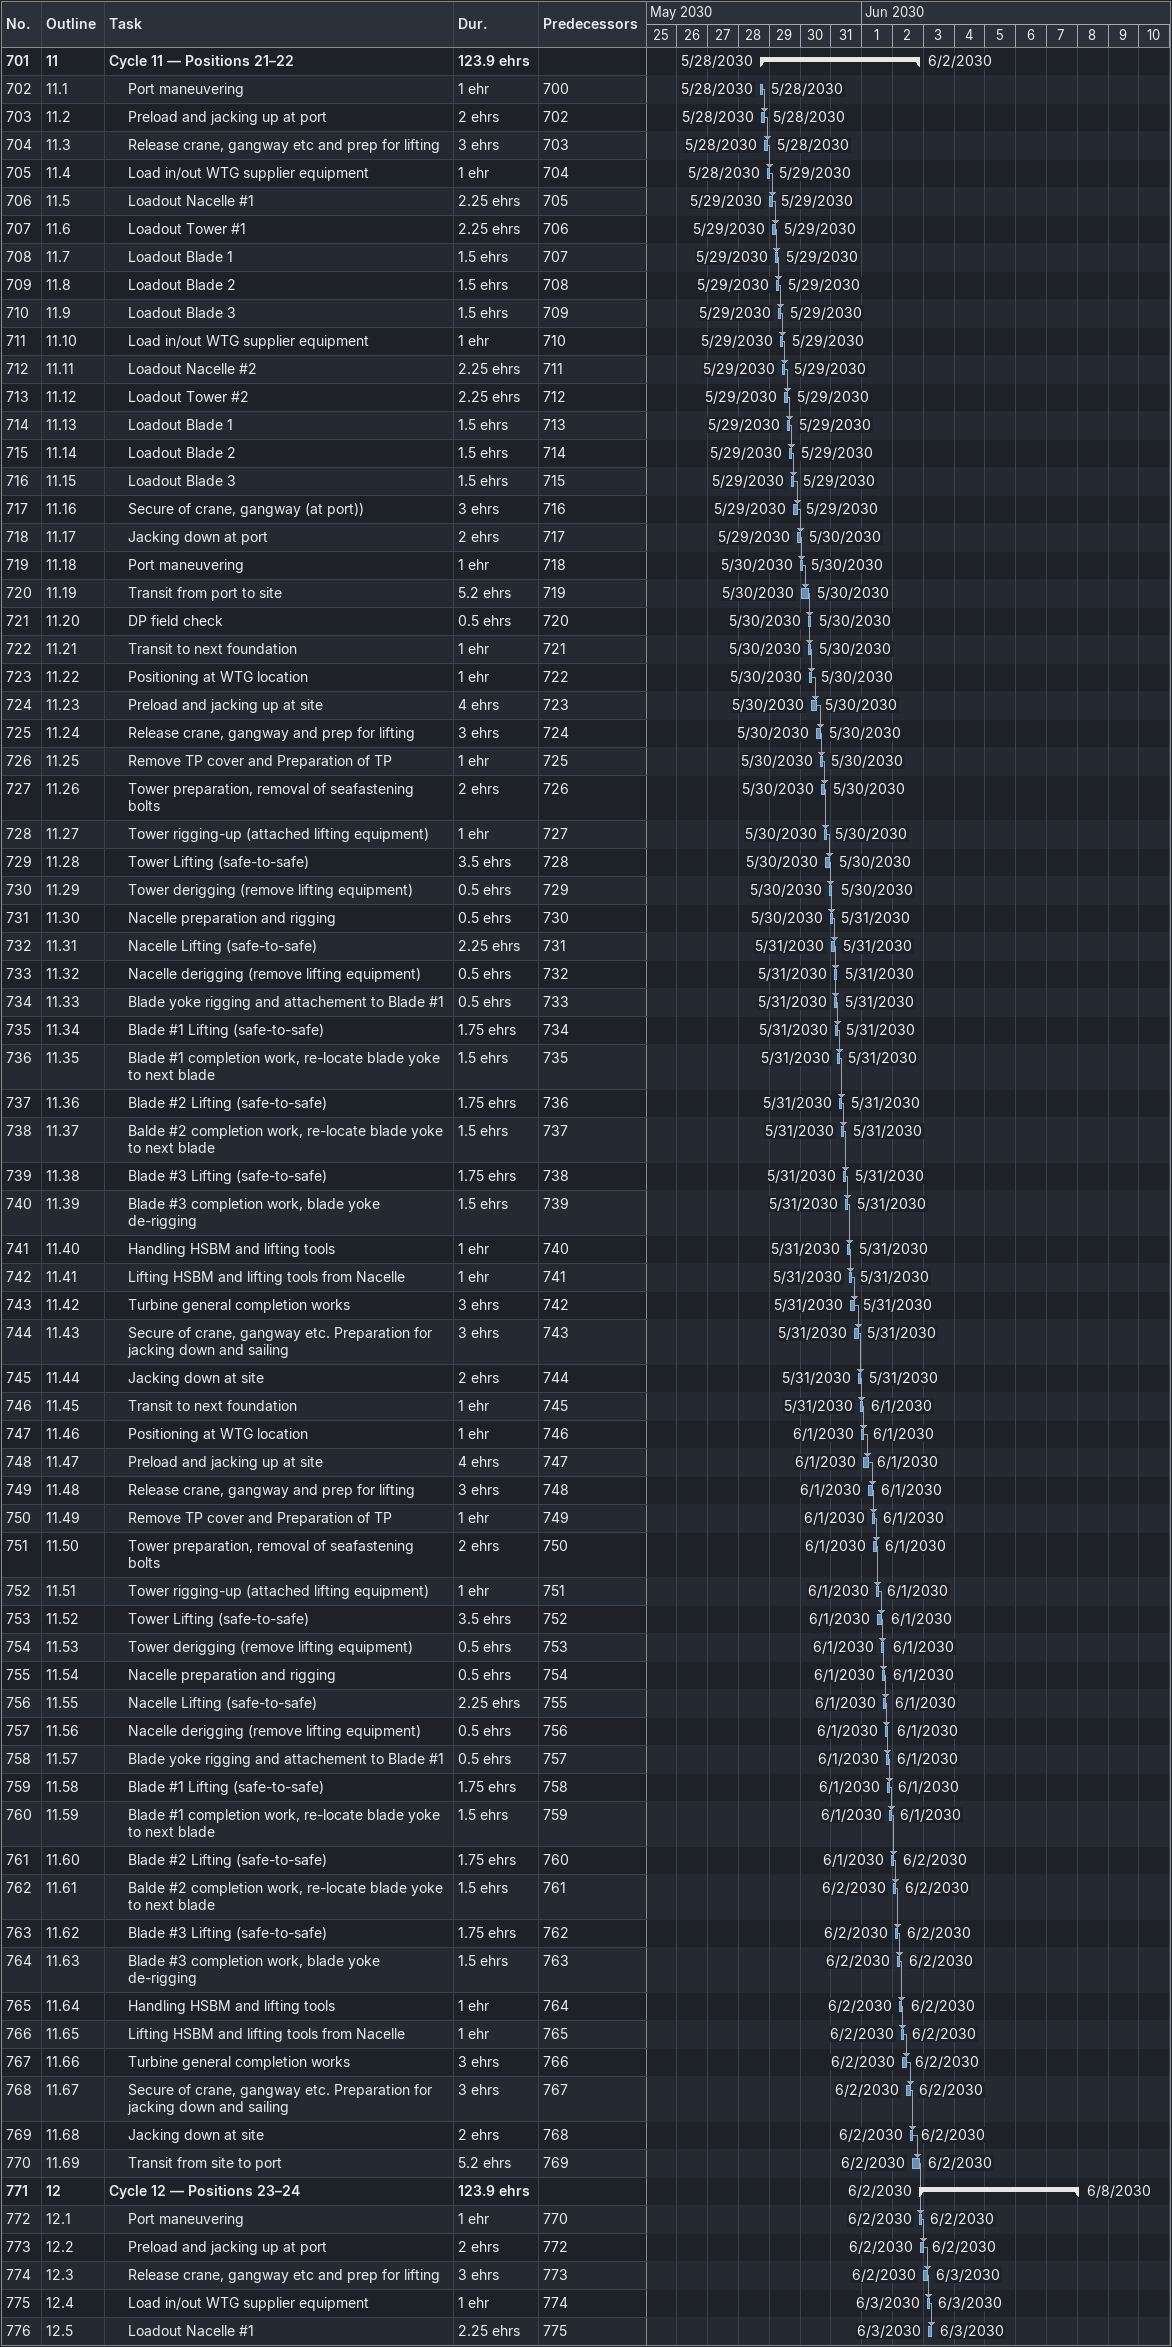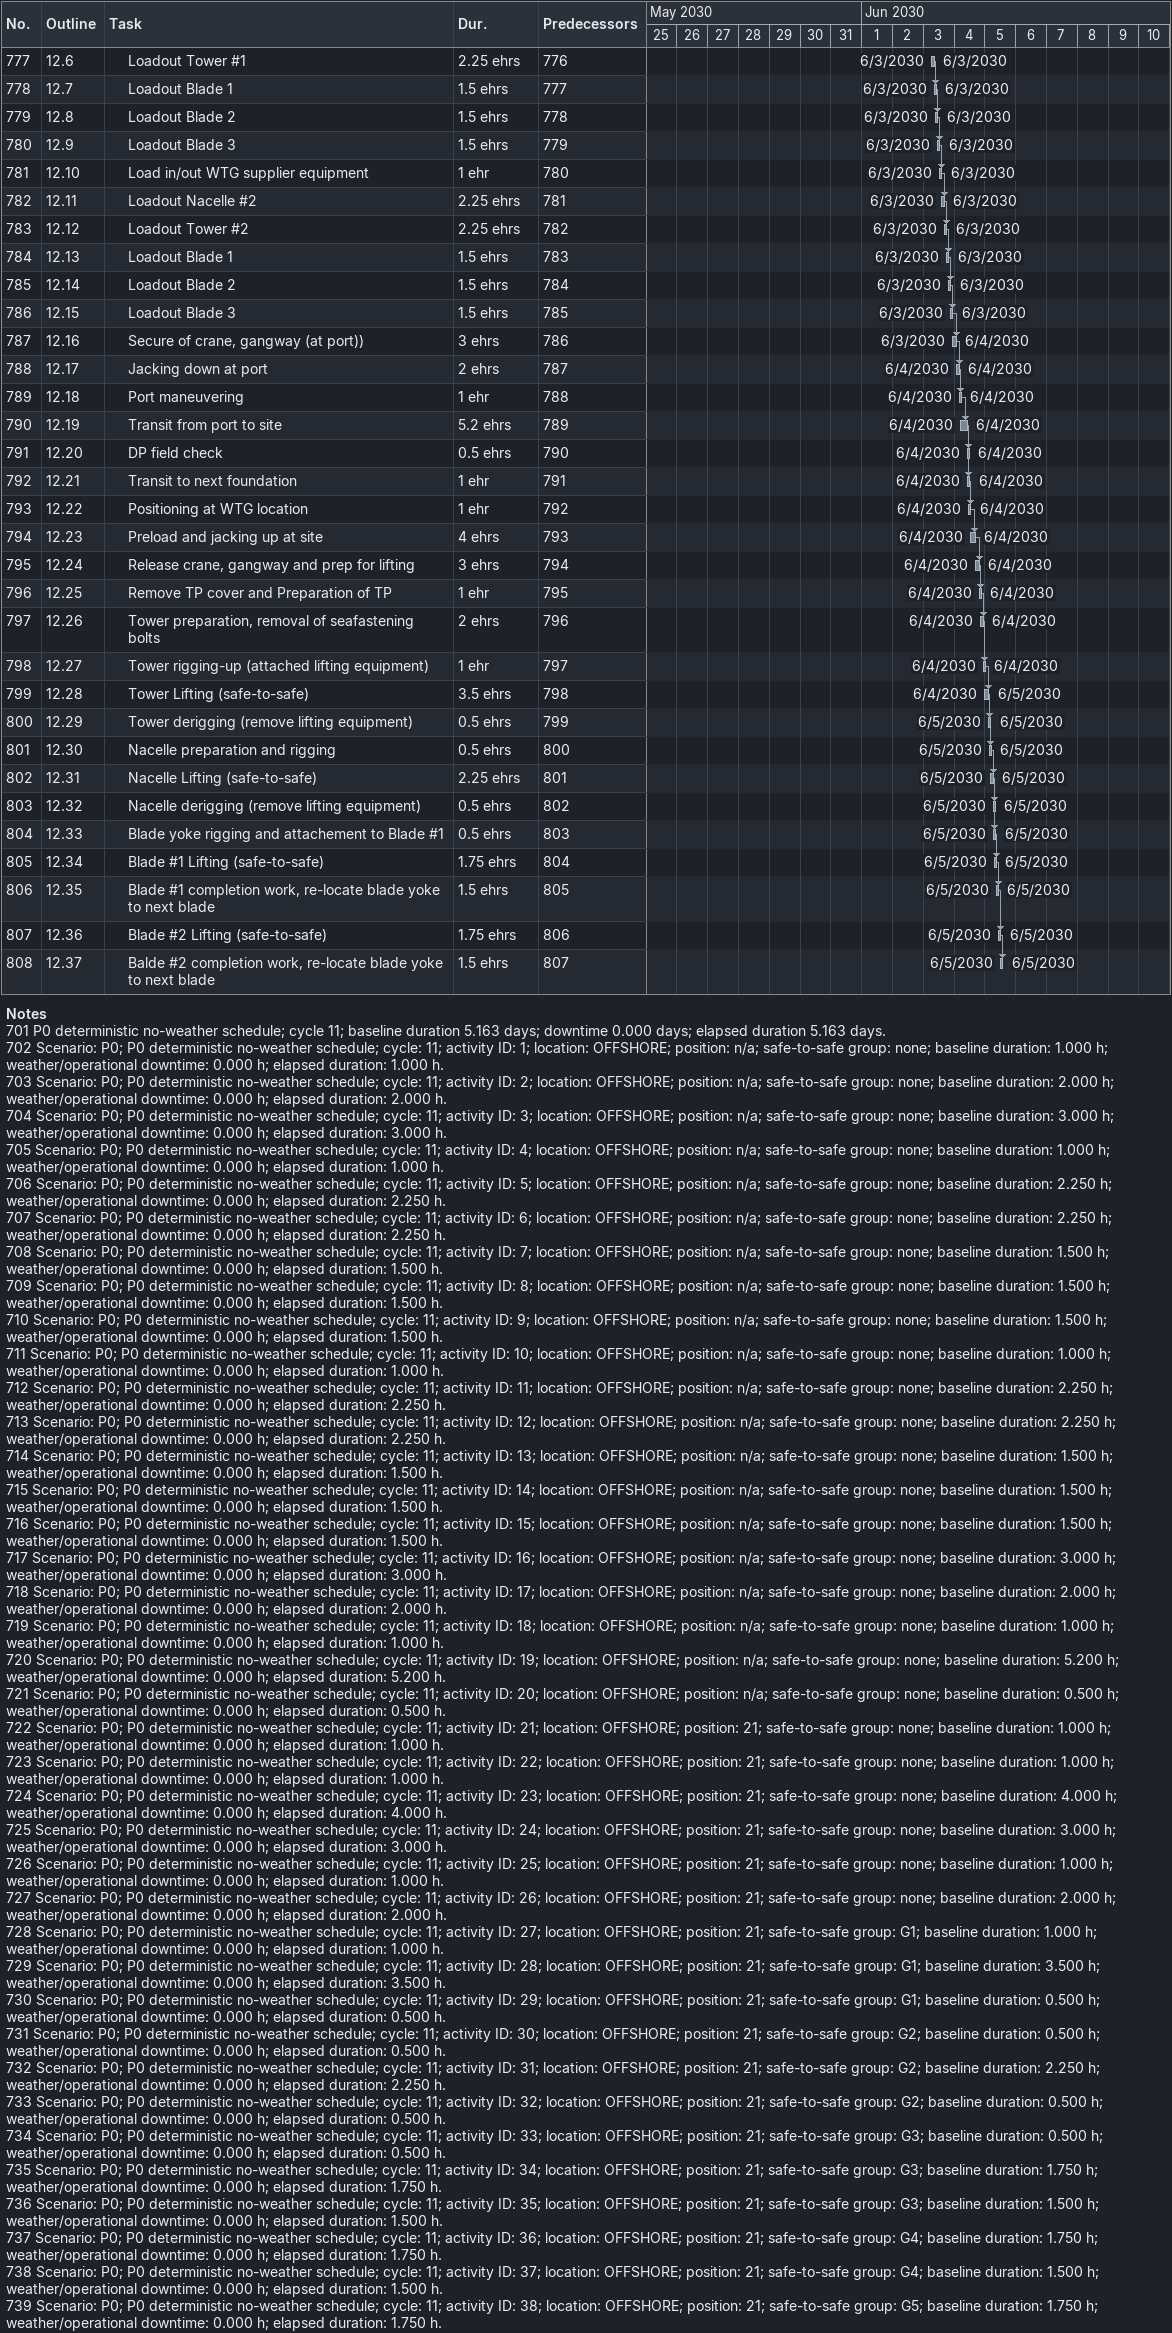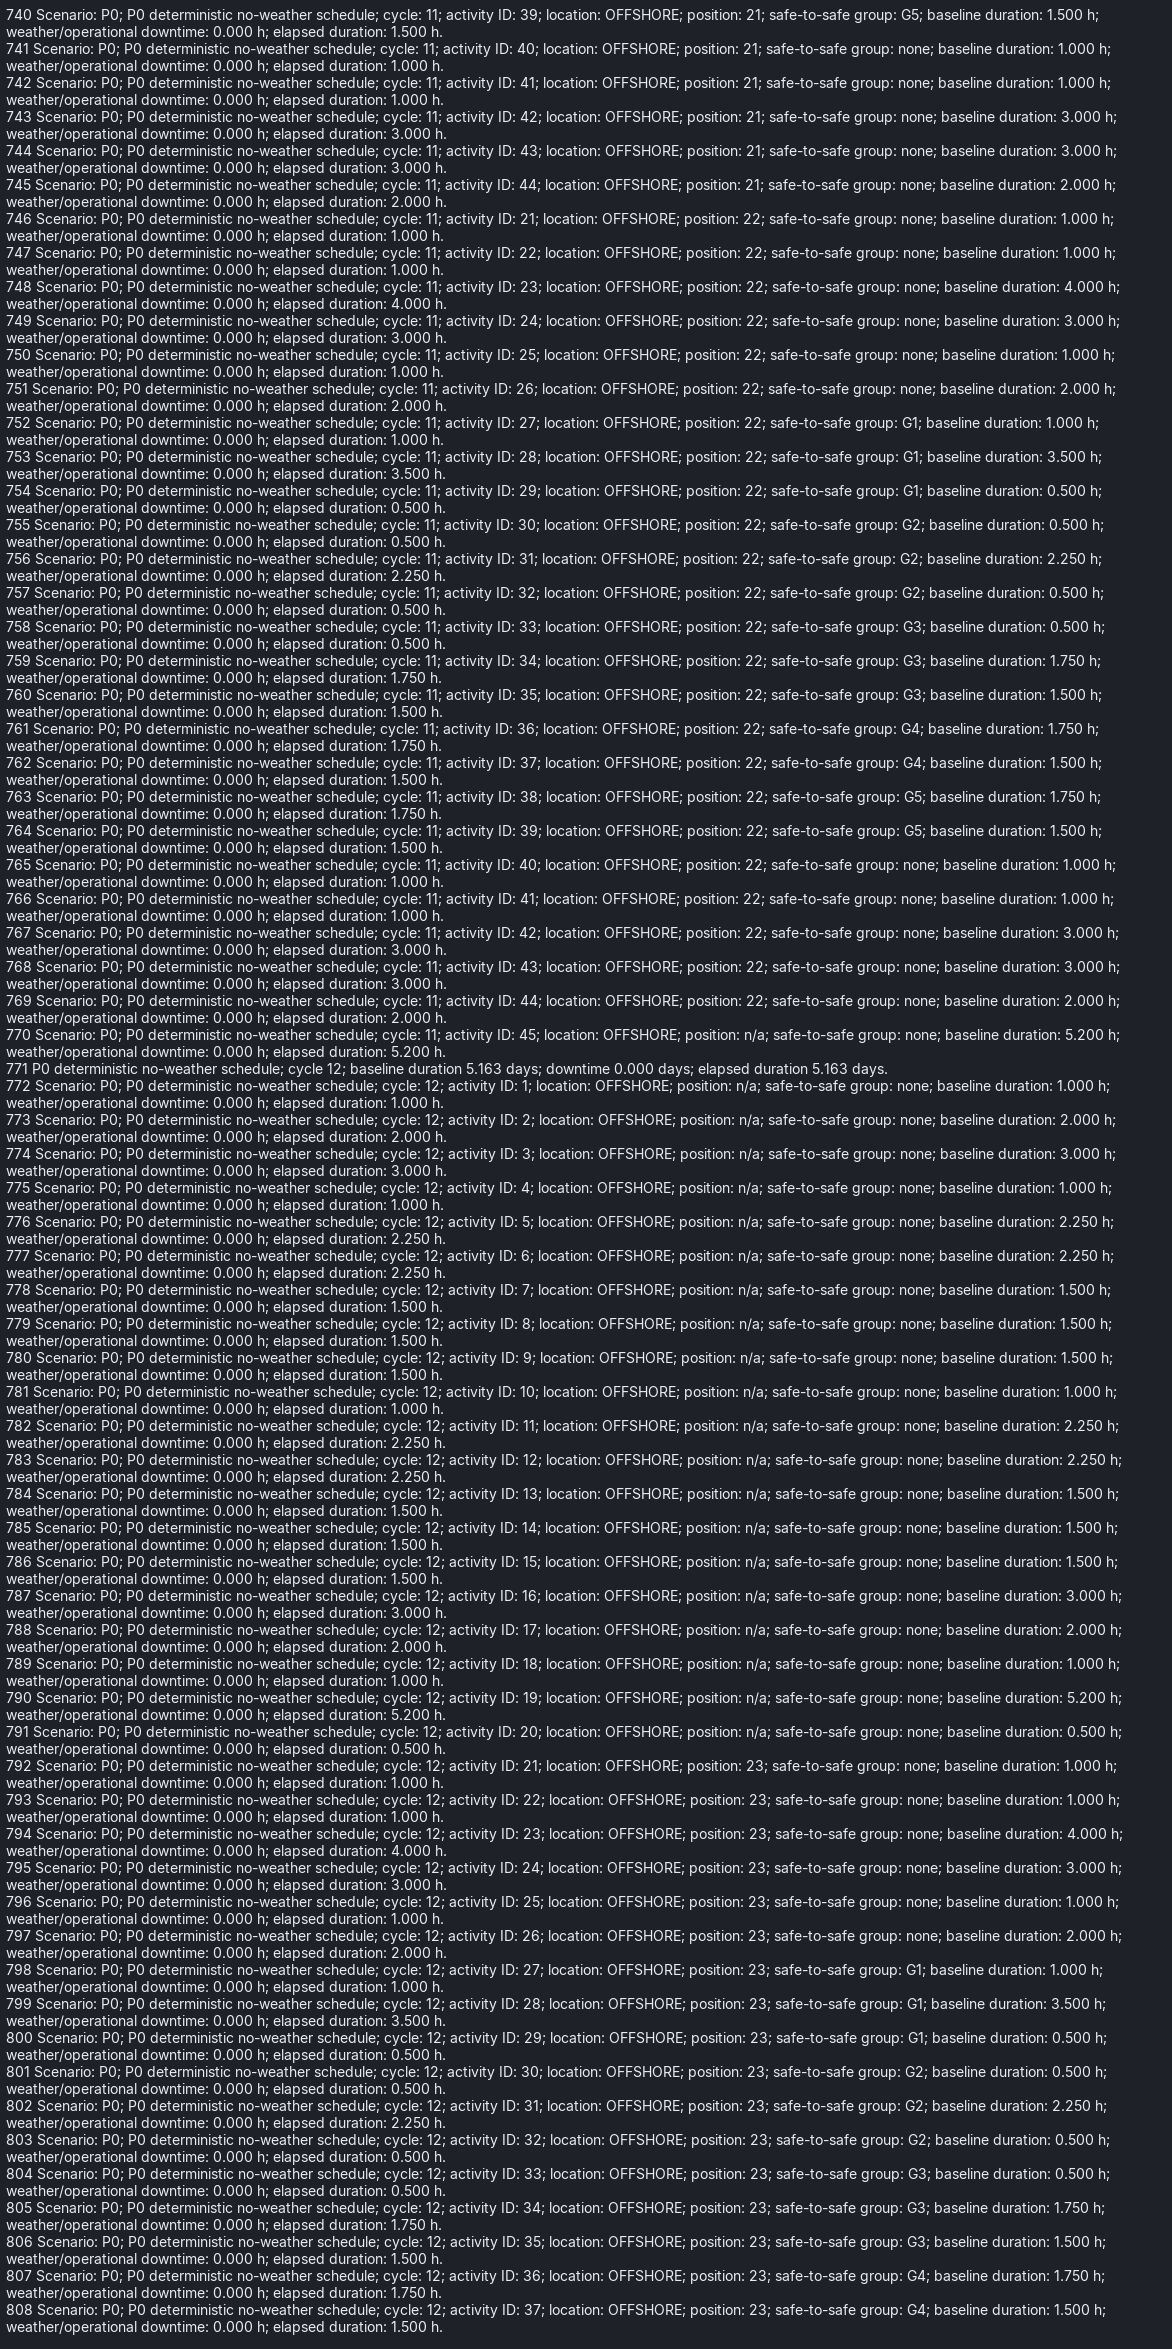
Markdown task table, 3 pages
| ID | WBS | Task | Duration | Start | Finish | Predecessors |
|---|---|---|---|---|---|---|
| 701 | 11 | **Cycle 11 — Positions 21–22** | 123.9eh | 2030-05-28 | 2030-06-02 |  |
| 702 | 11.1 | Port maneuvering | 1eh | 2030-05-28 | 2030-05-28 | 700 |
| 703 | 11.2 | Preload and jacking up at port | 2eh | 2030-05-28 | 2030-05-28 | 702 |
| 704 | 11.3 | Release crane, gangway etc and prep for lifting | 3eh | 2030-05-28 | 2030-05-28 | 703 |
| 705 | 11.4 | Load in/out WTG supplier equipment | 1eh | 2030-05-28 | 2030-05-29 | 704 |
| 706 | 11.5 | Loadout Nacelle #1 | 2.25eh | 2030-05-29 | 2030-05-29 | 705 |
| 707 | 11.6 | Loadout Tower #1 | 2.25eh | 2030-05-29 | 2030-05-29 | 706 |
| 708 | 11.7 | Loadout Blade 1 | 1.5eh | 2030-05-29 | 2030-05-29 | 707 |
| 709 | 11.8 | Loadout Blade 2 | 1.5eh | 2030-05-29 | 2030-05-29 | 708 |
| 710 | 11.9 | Loadout Blade 3 | 1.5eh | 2030-05-29 | 2030-05-29 | 709 |
| 711 | 11.10 | Load in/out WTG supplier equipment | 1eh | 2030-05-29 | 2030-05-29 | 710 |
| 712 | 11.11 | Loadout Nacelle #2 | 2.25eh | 2030-05-29 | 2030-05-29 | 711 |
| 713 | 11.12 | Loadout Tower #2 | 2.25eh | 2030-05-29 | 2030-05-29 | 712 |
| 714 | 11.13 | Loadout Blade 1 | 1.5eh | 2030-05-29 | 2030-05-29 | 713 |
| 715 | 11.14 | Loadout Blade 2 | 1.5eh | 2030-05-29 | 2030-05-29 | 714 |
| 716 | 11.15 | Loadout Blade 3 | 1.5eh | 2030-05-29 | 2030-05-29 | 715 |
| 717 | 11.16 | Secure of crane, gangway (at port)) | 3eh | 2030-05-29 | 2030-05-29 | 716 |
| 718 | 11.17 | Jacking down at port | 2eh | 2030-05-29 | 2030-05-30 | 717 |
| 719 | 11.18 | Port maneuvering | 1eh | 2030-05-30 | 2030-05-30 | 718 |
| 720 | 11.19 | Transit from port to site | 5.2eh | 2030-05-30 | 2030-05-30 | 719 |
| 721 | 11.20 | DP field check | 0.5eh | 2030-05-30 | 2030-05-30 | 720 |
| 722 | 11.21 | Transit to next foundation | 1eh | 2030-05-30 | 2030-05-30 | 721 |
| 723 | 11.22 | Positioning at WTG location | 1eh | 2030-05-30 | 2030-05-30 | 722 |
| 724 | 11.23 | Preload and jacking up at site | 4eh | 2030-05-30 | 2030-05-30 | 723 |
| 725 | 11.24 | Release crane, gangway and prep for lifting | 3eh | 2030-05-30 | 2030-05-30 | 724 |
| 726 | 11.25 | Remove TP cover and Preparation of TP | 1eh | 2030-05-30 | 2030-05-30 | 725 |
| 727 | 11.26 | Tower preparation, removal of seafastening bolts | 2eh | 2030-05-30 | 2030-05-30 | 726 |
| 728 | 11.27 | Tower rigging-up (attached lifting equipment) | 1eh | 2030-05-30 | 2030-05-30 | 727 |
| 729 | 11.28 | Tower Lifting (safe-to-safe) | 3.5eh | 2030-05-30 | 2030-05-30 | 728 |
| 730 | 11.29 | Tower derigging (remove lifting equipment) | 0.5eh | 2030-05-30 | 2030-05-30 | 729 |
| 731 | 11.30 | Nacelle preparation and rigging | 0.5eh | 2030-05-30 | 2030-05-31 | 730 |
| 732 | 11.31 | Nacelle Lifting (safe-to-safe) | 2.25eh | 2030-05-31 | 2030-05-31 | 731 |
| 733 | 11.32 | Nacelle derigging (remove lifting equipment) | 0.5eh | 2030-05-31 | 2030-05-31 | 732 |
| 734 | 11.33 | Blade yoke rigging and attachement to Blade #1 | 0.5eh | 2030-05-31 | 2030-05-31 | 733 |
| 735 | 11.34 | Blade #1 Lifting (safe-to-safe) | 1.75eh | 2030-05-31 | 2030-05-31 | 734 |
| 736 | 11.35 | Blade #1 completion work, re-locate blade yoke to next blade | 1.5eh | 2030-05-31 | 2030-05-31 | 735 |
| 737 | 11.36 | Blade #2 Lifting (safe-to-safe) | 1.75eh | 2030-05-31 | 2030-05-31 | 736 |
| 738 | 11.37 | Balde #2 completion work, re-locate blade yoke to next blade | 1.5eh | 2030-05-31 | 2030-05-31 | 737 |
| 739 | 11.38 | Blade #3 Lifting (safe-to-safe) | 1.75eh | 2030-05-31 | 2030-05-31 | 738 |
| 740 | 11.39 | Blade #3 completion work, blade yoke de-rigging | 1.5eh | 2030-05-31 | 2030-05-31 | 739 |
| 741 | 11.40 | Handling HSBM and lifting tools | 1eh | 2030-05-31 | 2030-05-31 | 740 |
| 742 | 11.41 | Lifting HSBM and lifting tools from Nacelle | 1eh | 2030-05-31 | 2030-05-31 | 741 |
| 743 | 11.42 | Turbine general completion works | 3eh | 2030-05-31 | 2030-05-31 | 742 |
| 744 | 11.43 | Secure of crane, gangway etc. Preparation for jacking down and sailing | 3eh | 2030-05-31 | 2030-05-31 | 743 |
| 745 | 11.44 | Jacking down at site | 2eh | 2030-05-31 | 2030-05-31 | 744 |
| 746 | 11.45 | Transit to next foundation | 1eh | 2030-05-31 | 2030-06-01 | 745 |
| 747 | 11.46 | Positioning at WTG location | 1eh | 2030-06-01 | 2030-06-01 | 746 |
| 748 | 11.47 | Preload and jacking up at site | 4eh | 2030-06-01 | 2030-06-01 | 747 |
| 749 | 11.48 | Release crane, gangway and prep for lifting | 3eh | 2030-06-01 | 2030-06-01 | 748 |
| 750 | 11.49 | Remove TP cover and Preparation of TP | 1eh | 2030-06-01 | 2030-06-01 | 749 |
| 751 | 11.50 | Tower preparation, removal of seafastening bolts | 2eh | 2030-06-01 | 2030-06-01 | 750 |
| 752 | 11.51 | Tower rigging-up (attached lifting equipment) | 1eh | 2030-06-01 | 2030-06-01 | 751 |
| 753 | 11.52 | Tower Lifting (safe-to-safe) | 3.5eh | 2030-06-01 | 2030-06-01 | 752 |
| 754 | 11.53 | Tower derigging (remove lifting equipment) | 0.5eh | 2030-06-01 | 2030-06-01 | 753 |
| 755 | 11.54 | Nacelle preparation and rigging | 0.5eh | 2030-06-01 | 2030-06-01 | 754 |
| 756 | 11.55 | Nacelle Lifting (safe-to-safe) | 2.25eh | 2030-06-01 | 2030-06-01 | 755 |
| 757 | 11.56 | Nacelle derigging (remove lifting equipment) | 0.5eh | 2030-06-01 | 2030-06-01 | 756 |
| 758 | 11.57 | Blade yoke rigging and attachement to Blade #1 | 0.5eh | 2030-06-01 | 2030-06-01 | 757 |
| 759 | 11.58 | Blade #1 Lifting (safe-to-safe) | 1.75eh | 2030-06-01 | 2030-06-01 | 758 |
| 760 | 11.59 | Blade #1 completion work, re-locate blade yoke to next blade | 1.5eh | 2030-06-01 | 2030-06-01 | 759 |
| 761 | 11.60 | Blade #2 Lifting (safe-to-safe) | 1.75eh | 2030-06-01 | 2030-06-02 | 760 |
| 762 | 11.61 | Balde #2 completion work, re-locate blade yoke to next blade | 1.5eh | 2030-06-02 | 2030-06-02 | 761 |
| 763 | 11.62 | Blade #3 Lifting (safe-to-safe) | 1.75eh | 2030-06-02 | 2030-06-02 | 762 |
| 764 | 11.63 | Blade #3 completion work, blade yoke de-rigging | 1.5eh | 2030-06-02 | 2030-06-02 | 763 |
| 765 | 11.64 | Handling HSBM and lifting tools | 1eh | 2030-06-02 | 2030-06-02 | 764 |
| 766 | 11.65 | Lifting HSBM and lifting tools from Nacelle | 1eh | 2030-06-02 | 2030-06-02 | 765 |
| 767 | 11.66 | Turbine general completion works | 3eh | 2030-06-02 | 2030-06-02 | 766 |
| 768 | 11.67 | Secure of crane, gangway etc. Preparation for jacking down and sailing | 3eh | 2030-06-02 | 2030-06-02 | 767 |
| 769 | 11.68 | Jacking down at site | 2eh | 2030-06-02 | 2030-06-02 | 768 |
| 770 | 11.69 | Transit from site to port | 5.2eh | 2030-06-02 | 2030-06-02 | 769 |
| 771 | 12 | **Cycle 12 — Positions 23–24** | 123.9eh | 2030-06-02 | 2030-06-08 |  |
| 772 | 12.1 | Port maneuvering | 1eh | 2030-06-02 | 2030-06-02 | 770 |
| 773 | 12.2 | Preload and jacking up at port | 2eh | 2030-06-02 | 2030-06-02 | 772 |
| 774 | 12.3 | Release crane, gangway etc and prep for lifting | 3eh | 2030-06-02 | 2030-06-03 | 773 |
| 775 | 12.4 | Load in/out WTG supplier equipment | 1eh | 2030-06-03 | 2030-06-03 | 774 |
| 776 | 12.5 | Loadout Nacelle #1 | 2.25eh | 2030-06-03 | 2030-06-03 | 775 |
| 777 | 12.6 | Loadout Tower #1 | 2.25eh | 2030-06-03 | 2030-06-03 | 776 |
| 778 | 12.7 | Loadout Blade 1 | 1.5eh | 2030-06-03 | 2030-06-03 | 777 |
| 779 | 12.8 | Loadout Blade 2 | 1.5eh | 2030-06-03 | 2030-06-03 | 778 |
| 780 | 12.9 | Loadout Blade 3 | 1.5eh | 2030-06-03 | 2030-06-03 | 779 |
| 781 | 12.10 | Load in/out WTG supplier equipment | 1eh | 2030-06-03 | 2030-06-03 | 780 |
| 782 | 12.11 | Loadout Nacelle #2 | 2.25eh | 2030-06-03 | 2030-06-03 | 781 |
| 783 | 12.12 | Loadout Tower #2 | 2.25eh | 2030-06-03 | 2030-06-03 | 782 |
| 784 | 12.13 | Loadout Blade 1 | 1.5eh | 2030-06-03 | 2030-06-03 | 783 |
| 785 | 12.14 | Loadout Blade 2 | 1.5eh | 2030-06-03 | 2030-06-03 | 784 |
| 786 | 12.15 | Loadout Blade 3 | 1.5eh | 2030-06-03 | 2030-06-03 | 785 |
| 787 | 12.16 | Secure of crane, gangway (at port)) | 3eh | 2030-06-03 | 2030-06-04 | 786 |
| 788 | 12.17 | Jacking down at port | 2eh | 2030-06-04 | 2030-06-04 | 787 |
| 789 | 12.18 | Port maneuvering | 1eh | 2030-06-04 | 2030-06-04 | 788 |
| 790 | 12.19 | Transit from port to site | 5.2eh | 2030-06-04 | 2030-06-04 | 789 |
| 791 | 12.20 | DP field check | 0.5eh | 2030-06-04 | 2030-06-04 | 790 |
| 792 | 12.21 | Transit to next foundation | 1eh | 2030-06-04 | 2030-06-04 | 791 |
| 793 | 12.22 | Positioning at WTG location | 1eh | 2030-06-04 | 2030-06-04 | 792 |
| 794 | 12.23 | Preload and jacking up at site | 4eh | 2030-06-04 | 2030-06-04 | 793 |
| 795 | 12.24 | Release crane, gangway and prep for lifting | 3eh | 2030-06-04 | 2030-06-04 | 794 |
| 796 | 12.25 | Remove TP cover and Preparation of TP | 1eh | 2030-06-04 | 2030-06-04 | 795 |
| 797 | 12.26 | Tower preparation, removal of seafastening bolts | 2eh | 2030-06-04 | 2030-06-04 | 796 |
| 798 | 12.27 | Tower rigging-up (attached lifting equipment) | 1eh | 2030-06-04 | 2030-06-04 | 797 |
| 799 | 12.28 | Tower Lifting (safe-to-safe) | 3.5eh | 2030-06-04 | 2030-06-05 | 798 |
| 800 | 12.29 | Tower derigging (remove lifting equipment) | 0.5eh | 2030-06-05 | 2030-06-05 | 799 |
| 801 | 12.30 | Nacelle preparation and rigging | 0.5eh | 2030-06-05 | 2030-06-05 | 800 |
| 802 | 12.31 | Nacelle Lifting (safe-to-safe) | 2.25eh | 2030-06-05 | 2030-06-05 | 801 |
| 803 | 12.32 | Nacelle derigging (remove lifting equipment) | 0.5eh | 2030-06-05 | 2030-06-05 | 802 |
| 804 | 12.33 | Blade yoke rigging and attachement to Blade #1 | 0.5eh | 2030-06-05 | 2030-06-05 | 803 |
| 805 | 12.34 | Blade #1 Lifting (safe-to-safe) | 1.75eh | 2030-06-05 | 2030-06-05 | 804 |
| 806 | 12.35 | Blade #1 completion work, re-locate blade yoke to next blade | 1.5eh | 2030-06-05 | 2030-06-05 | 805 |
| 807 | 12.36 | Blade #2 Lifting (safe-to-safe) | 1.75eh | 2030-06-05 | 2030-06-05 | 806 |
| 808 | 12.37 | Balde #2 completion work, re-locate blade yoke to next blade | 1.5eh | 2030-06-05 | 2030-06-05 | 807 |

Notes
- 701: P0 deterministic no-weather schedule; cycle 11; baseline duration 5.163 days; downtime 0.000 days; elapsed duration 5.163 days.
- 702: Scenario: P0; P0 deterministic no-weather schedule; cycle: 11; activity ID: 1; location: OFFSHORE; position: n/a; safe-to-safe group: none; baseline duration: 1.000 h; weather/operational downtime: 0.000 h; elapsed duration: 1.000 h.
- 703: Scenario: P0; P0 deterministic no-weather schedule; cycle: 11; activity ID: 2; location: OFFSHORE; position: n/a; safe-to-safe group: none; baseline duration: 2.000 h; weather/operational downtime: 0.000 h; elapsed duration: 2.000 h.
- 704: Scenario: P0; P0 deterministic no-weather schedule; cycle: 11; activity ID: 3; location: OFFSHORE; position: n/a; safe-to-safe group: none; baseline duration: 3.000 h; weather/operational downtime: 0.000 h; elapsed duration: 3.000 h.
- 705: Scenario: P0; P0 deterministic no-weather schedule; cycle: 11; activity ID: 4; location: OFFSHORE; position: n/a; safe-to-safe group: none; baseline duration: 1.000 h; weather/operational downtime: 0.000 h; elapsed duration: 1.000 h.
- 706: Scenario: P0; P0 deterministic no-weather schedule; cycle: 11; activity ID: 5; location: OFFSHORE; position: n/a; safe-to-safe group: none; baseline duration: 2.250 h; weather/operational downtime: 0.000 h; elapsed duration: 2.250 h.
- 707: Scenario: P0; P0 deterministic no-weather schedule; cycle: 11; activity ID: 6; location: OFFSHORE; position: n/a; safe-to-safe group: none; baseline duration: 2.250 h; weather/operational downtime: 0.000 h; elapsed duration: 2.250 h.
- 708: Scenario: P0; P0 deterministic no-weather schedule; cycle: 11; activity ID: 7; location: OFFSHORE; position: n/a; safe-to-safe group: none; baseline duration: 1.500 h; weather/operational downtime: 0.000 h; elapsed duration: 1.500 h.
- 709: Scenario: P0; P0 deterministic no-weather schedule; cycle: 11; activity ID: 8; location: OFFSHORE; position: n/a; safe-to-safe group: none; baseline duration: 1.500 h; weather/operational downtime: 0.000 h; elapsed duration: 1.500 h.
- 710: Scenario: P0; P0 deterministic no-weather schedule; cycle: 11; activity ID: 9; location: OFFSHORE; position: n/a; safe-to-safe group: none; baseline duration: 1.500 h; weather/operational downtime: 0.000 h; elapsed duration: 1.500 h.
- 711: Scenario: P0; P0 deterministic no-weather schedule; cycle: 11; activity ID: 10; location: OFFSHORE; position: n/a; safe-to-safe group: none; baseline duration: 1.000 h; weather/operational downtime: 0.000 h; elapsed duration: 1.000 h.
- 712: Scenario: P0; P0 deterministic no-weather schedule; cycle: 11; activity ID: 11; location: OFFSHORE; position: n/a; safe-to-safe group: none; baseline duration: 2.250 h; weather/operational downtime: 0.000 h; elapsed duration: 2.250 h.
- 713: Scenario: P0; P0 deterministic no-weather schedule; cycle: 11; activity ID: 12; location: OFFSHORE; position: n/a; safe-to-safe group: none; baseline duration: 2.250 h; weather/operational downtime: 0.000 h; elapsed duration: 2.250 h.
- 714: Scenario: P0; P0 deterministic no-weather schedule; cycle: 11; activity ID: 13; location: OFFSHORE; position: n/a; safe-to-safe group: none; baseline duration: 1.500 h; weather/operational downtime: 0.000 h; elapsed duration: 1.500 h.
- 715: Scenario: P0; P0 deterministic no-weather schedule; cycle: 11; activity ID: 14; location: OFFSHORE; position: n/a; safe-to-safe group: none; baseline duration: 1.500 h; weather/operational downtime: 0.000 h; elapsed duration: 1.500 h.
- 716: Scenario: P0; P0 deterministic no-weather schedule; cycle: 11; activity ID: 15; location: OFFSHORE; position: n/a; safe-to-safe group: none; baseline duration: 1.500 h; weather/operational downtime: 0.000 h; elapsed duration: 1.500 h.
- 717: Scenario: P0; P0 deterministic no-weather schedule; cycle: 11; activity ID: 16; location: OFFSHORE; position: n/a; safe-to-safe group: none; baseline duration: 3.000 h; weather/operational downtime: 0.000 h; elapsed duration: 3.000 h.
- 718: Scenario: P0; P0 deterministic no-weather schedule; cycle: 11; activity ID: 17; location: OFFSHORE; position: n/a; safe-to-safe group: none; baseline duration: 2.000 h; weather/operational downtime: 0.000 h; elapsed duration: 2.000 h.
- 719: Scenario: P0; P0 deterministic no-weather schedule; cycle: 11; activity ID: 18; location: OFFSHORE; position: n/a; safe-to-safe group: none; baseline duration: 1.000 h; weather/operational downtime: 0.000 h; elapsed duration: 1.000 h.
- 720: Scenario: P0; P0 deterministic no-weather schedule; cycle: 11; activity ID: 19; location: OFFSHORE; position: n/a; safe-to-safe group: none; baseline duration: 5.200 h; weather/operational downtime: 0.000 h; elapsed duration: 5.200 h.
- 721: Scenario: P0; P0 deterministic no-weather schedule; cycle: 11; activity ID: 20; location: OFFSHORE; position: n/a; safe-to-safe group: none; baseline duration: 0.500 h; weather/operational downtime: 0.000 h; elapsed duration: 0.500 h.
- 722: Scenario: P0; P0 deterministic no-weather schedule; cycle: 11; activity ID: 21; location: OFFSHORE; position: 21; safe-to-safe group: none; baseline duration: 1.000 h; weather/operational downtime: 0.000 h; elapsed duration: 1.000 h.
- 723: Scenario: P0; P0 deterministic no-weather schedule; cycle: 11; activity ID: 22; location: OFFSHORE; position: 21; safe-to-safe group: none; baseline duration: 1.000 h; weather/operational downtime: 0.000 h; elapsed duration: 1.000 h.
- 724: Scenario: P0; P0 deterministic no-weather schedule; cycle: 11; activity ID: 23; location: OFFSHORE; position: 21; safe-to-safe group: none; baseline duration: 4.000 h; weather/operational downtime: 0.000 h; elapsed duration: 4.000 h.
- 725: Scenario: P0; P0 deterministic no-weather schedule; cycle: 11; activity ID: 24; location: OFFSHORE; position: 21; safe-to-safe group: none; baseline duration: 3.000 h; weather/operational downtime: 0.000 h; elapsed duration: 3.000 h.
- 726: Scenario: P0; P0 deterministic no-weather schedule; cycle: 11; activity ID: 25; location: OFFSHORE; position: 21; safe-to-safe group: none; baseline duration: 1.000 h; weather/operational downtime: 0.000 h; elapsed duration: 1.000 h.
- 727: Scenario: P0; P0 deterministic no-weather schedule; cycle: 11; activity ID: 26; location: OFFSHORE; position: 21; safe-to-safe group: none; baseline duration: 2.000 h; weather/operational downtime: 0.000 h; elapsed duration: 2.000 h.
- 728: Scenario: P0; P0 deterministic no-weather schedule; cycle: 11; activity ID: 27; location: OFFSHORE; position: 21; safe-to-safe group: G1; baseline duration: 1.000 h; weather/operational downtime: 0.000 h; elapsed duration: 1.000 h.
- 729: Scenario: P0; P0 deterministic no-weather schedule; cycle: 11; activity ID: 28; location: OFFSHORE; position: 21; safe-to-safe group: G1; baseline duration: 3.500 h; weather/operational downtime: 0.000 h; elapsed duration: 3.500 h.
- 730: Scenario: P0; P0 deterministic no-weather schedule; cycle: 11; activity ID: 29; location: OFFSHORE; position: 21; safe-to-safe group: G1; baseline duration: 0.500 h; weather/operational downtime: 0.000 h; elapsed duration: 0.500 h.
- 731: Scenario: P0; P0 deterministic no-weather schedule; cycle: 11; activity ID: 30; location: OFFSHORE; position: 21; safe-to-safe group: G2; baseline duration: 0.500 h; weather/operational downtime: 0.000 h; elapsed duration: 0.500 h.
- 732: Scenario: P0; P0 deterministic no-weather schedule; cycle: 11; activity ID: 31; location: OFFSHORE; position: 21; safe-to-safe group: G2; baseline duration: 2.250 h; weather/operational downtime: 0.000 h; elapsed duration: 2.250 h.
- 733: Scenario: P0; P0 deterministic no-weather schedule; cycle: 11; activity ID: 32; location: OFFSHORE; position: 21; safe-to-safe group: G2; baseline duration: 0.500 h; weather/operational downtime: 0.000 h; elapsed duration: 0.500 h.
- 734: Scenario: P0; P0 deterministic no-weather schedule; cycle: 11; activity ID: 33; location: OFFSHORE; position: 21; safe-to-safe group: G3; baseline duration: 0.500 h; weather/operational downtime: 0.000 h; elapsed duration: 0.500 h.
- 735: Scenario: P0; P0 deterministic no-weather schedule; cycle: 11; activity ID: 34; location: OFFSHORE; position: 21; safe-to-safe group: G3; baseline duration: 1.750 h; weather/operational downtime: 0.000 h; elapsed duration: 1.750 h.
- 736: Scenario: P0; P0 deterministic no-weather schedule; cycle: 11; activity ID: 35; location: OFFSHORE; position: 21; safe-to-safe group: G3; baseline duration: 1.500 h; weather/operational downtime: 0.000 h; elapsed duration: 1.500 h.
- 737: Scenario: P0; P0 deterministic no-weather schedule; cycle: 11; activity ID: 36; location: OFFSHORE; position: 21; safe-to-safe group: G4; baseline duration: 1.750 h; weather/operational downtime: 0.000 h; elapsed duration: 1.750 h.
- 738: Scenario: P0; P0 deterministic no-weather schedule; cycle: 11; activity ID: 37; location: OFFSHORE; position: 21; safe-to-safe group: G4; baseline duration: 1.500 h; weather/operational downtime: 0.000 h; elapsed duration: 1.500 h.
- 739: Scenario: P0; P0 deterministic no-weather schedule; cycle: 11; activity ID: 38; location: OFFSHORE; position: 21; safe-to-safe group: G5; baseline duration: 1.750 h; weather/operational downtime: 0.000 h; elapsed duration: 1.750 h.
- 740: Scenario: P0; P0 deterministic no-weather schedule; cycle: 11; activity ID: 39; location: OFFSHORE; position: 21; safe-to-safe group: G5; baseline duration: 1.500 h; weather/operational downtime: 0.000 h; elapsed duration: 1.500 h.
- 741: Scenario: P0; P0 deterministic no-weather schedule; cycle: 11; activity ID: 40; location: OFFSHORE; position: 21; safe-to-safe group: none; baseline duration: 1.000 h; weather/operational downtime: 0.000 h; elapsed duration: 1.000 h.
- 742: Scenario: P0; P0 deterministic no-weather schedule; cycle: 11; activity ID: 41; location: OFFSHORE; position: 21; safe-to-safe group: none; baseline duration: 1.000 h; weather/operational downtime: 0.000 h; elapsed duration: 1.000 h.
- 743: Scenario: P0; P0 deterministic no-weather schedule; cycle: 11; activity ID: 42; location: OFFSHORE; position: 21; safe-to-safe group: none; baseline duration: 3.000 h; weather/operational downtime: 0.000 h; elapsed duration: 3.000 h.
- 744: Scenario: P0; P0 deterministic no-weather schedule; cycle: 11; activity ID: 43; location: OFFSHORE; position: 21; safe-to-safe group: none; baseline duration: 3.000 h; weather/operational downtime: 0.000 h; elapsed duration: 3.000 h.
- 745: Scenario: P0; P0 deterministic no-weather schedule; cycle: 11; activity ID: 44; location: OFFSHORE; position: 21; safe-to-safe group: none; baseline duration: 2.000 h; weather/operational downtime: 0.000 h; elapsed duration: 2.000 h.
- 746: Scenario: P0; P0 deterministic no-weather schedule; cycle: 11; activity ID: 21; location: OFFSHORE; position: 22; safe-to-safe group: none; baseline duration: 1.000 h; weather/operational downtime: 0.000 h; elapsed duration: 1.000 h.
- 747: Scenario: P0; P0 deterministic no-weather schedule; cycle: 11; activity ID: 22; location: OFFSHORE; position: 22; safe-to-safe group: none; baseline duration: 1.000 h; weather/operational downtime: 0.000 h; elapsed duration: 1.000 h.
- 748: Scenario: P0; P0 deterministic no-weather schedule; cycle: 11; activity ID: 23; location: OFFSHORE; position: 22; safe-to-safe group: none; baseline duration: 4.000 h; weather/operational downtime: 0.000 h; elapsed duration: 4.000 h.
- 749: Scenario: P0; P0 deterministic no-weather schedule; cycle: 11; activity ID: 24; location: OFFSHORE; position: 22; safe-to-safe group: none; baseline duration: 3.000 h; weather/operational downtime: 0.000 h; elapsed duration: 3.000 h.
- 750: Scenario: P0; P0 deterministic no-weather schedule; cycle: 11; activity ID: 25; location: OFFSHORE; position: 22; safe-to-safe group: none; baseline duration: 1.000 h; weather/operational downtime: 0.000 h; elapsed duration: 1.000 h.
- 751: Scenario: P0; P0 deterministic no-weather schedule; cycle: 11; activity ID: 26; location: OFFSHORE; position: 22; safe-to-safe group: none; baseline duration: 2.000 h; weather/operational downtime: 0.000 h; elapsed duration: 2.000 h.
- 752: Scenario: P0; P0 deterministic no-weather schedule; cycle: 11; activity ID: 27; location: OFFSHORE; position: 22; safe-to-safe group: G1; baseline duration: 1.000 h; weather/operational downtime: 0.000 h; elapsed duration: 1.000 h.
- 753: Scenario: P0; P0 deterministic no-weather schedule; cycle: 11; activity ID: 28; location: OFFSHORE; position: 22; safe-to-safe group: G1; baseline duration: 3.500 h; weather/operational downtime: 0.000 h; elapsed duration: 3.500 h.
- 754: Scenario: P0; P0 deterministic no-weather schedule; cycle: 11; activity ID: 29; location: OFFSHORE; position: 22; safe-to-safe group: G1; baseline duration: 0.500 h; weather/operational downtime: 0.000 h; elapsed duration: 0.500 h.
- 755: Scenario: P0; P0 deterministic no-weather schedule; cycle: 11; activity ID: 30; location: OFFSHORE; position: 22; safe-to-safe group: G2; baseline duration: 0.500 h; weather/operational downtime: 0.000 h; elapsed duration: 0.500 h.
- 756: Scenario: P0; P0 deterministic no-weather schedule; cycle: 11; activity ID: 31; location: OFFSHORE; position: 22; safe-to-safe group: G2; baseline duration: 2.250 h; weather/operational downtime: 0.000 h; elapsed duration: 2.250 h.
- 757: Scenario: P0; P0 deterministic no-weather schedule; cycle: 11; activity ID: 32; location: OFFSHORE; position: 22; safe-to-safe group: G2; baseline duration: 0.500 h; weather/operational downtime: 0.000 h; elapsed duration: 0.500 h.
- 758: Scenario: P0; P0 deterministic no-weather schedule; cycle: 11; activity ID: 33; location: OFFSHORE; position: 22; safe-to-safe group: G3; baseline duration: 0.500 h; weather/operational downtime: 0.000 h; elapsed duration: 0.500 h.
- 759: Scenario: P0; P0 deterministic no-weather schedule; cycle: 11; activity ID: 34; location: OFFSHORE; position: 22; safe-to-safe group: G3; baseline duration: 1.750 h; weather/operational downtime: 0.000 h; elapsed duration: 1.750 h.
- 760: Scenario: P0; P0 deterministic no-weather schedule; cycle: 11; activity ID: 35; location: OFFSHORE; position: 22; safe-to-safe group: G3; baseline duration: 1.500 h; weather/operational downtime: 0.000 h; elapsed duration: 1.500 h.
- 761: Scenario: P0; P0 deterministic no-weather schedule; cycle: 11; activity ID: 36; location: OFFSHORE; position: 22; safe-to-safe group: G4; baseline duration: 1.750 h; weather/operational downtime: 0.000 h; elapsed duration: 1.750 h.
- 762: Scenario: P0; P0 deterministic no-weather schedule; cycle: 11; activity ID: 37; location: OFFSHORE; position: 22; safe-to-safe group: G4; baseline duration: 1.500 h; weather/operational downtime: 0.000 h; elapsed duration: 1.500 h.
- 763: Scenario: P0; P0 deterministic no-weather schedule; cycle: 11; activity ID: 38; location: OFFSHORE; position: 22; safe-to-safe group: G5; baseline duration: 1.750 h; weather/operational downtime: 0.000 h; elapsed duration: 1.750 h.
- 764: Scenario: P0; P0 deterministic no-weather schedule; cycle: 11; activity ID: 39; location: OFFSHORE; position: 22; safe-to-safe group: G5; baseline duration: 1.500 h; weather/operational downtime: 0.000 h; elapsed duration: 1.500 h.
- 765: Scenario: P0; P0 deterministic no-weather schedule; cycle: 11; activity ID: 40; location: OFFSHORE; position: 22; safe-to-safe group: none; baseline duration: 1.000 h; weather/operational downtime: 0.000 h; elapsed duration: 1.000 h.
- 766: Scenario: P0; P0 deterministic no-weather schedule; cycle: 11; activity ID: 41; location: OFFSHORE; position: 22; safe-to-safe group: none; baseline duration: 1.000 h; weather/operational downtime: 0.000 h; elapsed duration: 1.000 h.
- 767: Scenario: P0; P0 deterministic no-weather schedule; cycle: 11; activity ID: 42; location: OFFSHORE; position: 22; safe-to-safe group: none; baseline duration: 3.000 h; weather/operational downtime: 0.000 h; elapsed duration: 3.000 h.
- 768: Scenario: P0; P0 deterministic no-weather schedule; cycle: 11; activity ID: 43; location: OFFSHORE; position: 22; safe-to-safe group: none; baseline duration: 3.000 h; weather/operational downtime: 0.000 h; elapsed duration: 3.000 h.
- 769: Scenario: P0; P0 deterministic no-weather schedule; cycle: 11; activity ID: 44; location: OFFSHORE; position: 22; safe-to-safe group: none; baseline duration: 2.000 h; weather/operational downtime: 0.000 h; elapsed duration: 2.000 h.
- 770: Scenario: P0; P0 deterministic no-weather schedule; cycle: 11; activity ID: 45; location: OFFSHORE; position: n/a; safe-to-safe group: none; baseline duration: 5.200 h; weather/operational downtime: 0.000 h; elapsed duration: 5.200 h.
- 771: P0 deterministic no-weather schedule; cycle 12; baseline duration 5.163 days; downtime 0.000 days; elapsed duration 5.163 days.
- 772: Scenario: P0; P0 deterministic no-weather schedule; cycle: 12; activity ID: 1; location: OFFSHORE; position: n/a; safe-to-safe group: none; baseline duration: 1.000 h; weather/operational downtime: 0.000 h; elapsed duration: 1.000 h.
- 773: Scenario: P0; P0 deterministic no-weather schedule; cycle: 12; activity ID: 2; location: OFFSHORE; position: n/a; safe-to-safe group: none; baseline duration: 2.000 h; weather/operational downtime: 0.000 h; elapsed duration: 2.000 h.
- 774: Scenario: P0; P0 deterministic no-weather schedule; cycle: 12; activity ID: 3; location: OFFSHORE; position: n/a; safe-to-safe group: none; baseline duration: 3.000 h; weather/operational downtime: 0.000 h; elapsed duration: 3.000 h.
- 775: Scenario: P0; P0 deterministic no-weather schedule; cycle: 12; activity ID: 4; location: OFFSHORE; position: n/a; safe-to-safe group: none; baseline duration: 1.000 h; weather/operational downtime: 0.000 h; elapsed duration: 1.000 h.
- 776: Scenario: P0; P0 deterministic no-weather schedule; cycle: 12; activity ID: 5; location: OFFSHORE; position: n/a; safe-to-safe group: none; baseline duration: 2.250 h; weather/operational downtime: 0.000 h; elapsed duration: 2.250 h.
- 777: Scenario: P0; P0 deterministic no-weather schedule; cycle: 12; activity ID: 6; location: OFFSHORE; position: n/a; safe-to-safe group: none; baseline duration: 2.250 h; weather/operational downtime: 0.000 h; elapsed duration: 2.250 h.
- 778: Scenario: P0; P0 deterministic no-weather schedule; cycle: 12; activity ID: 7; location: OFFSHORE; position: n/a; safe-to-safe group: none; baseline duration: 1.500 h; weather/operational downtime: 0.000 h; elapsed duration: 1.500 h.
- 779: Scenario: P0; P0 deterministic no-weather schedule; cycle: 12; activity ID: 8; location: OFFSHORE; position: n/a; safe-to-safe group: none; baseline duration: 1.500 h; weather/operational downtime: 0.000 h; elapsed duration: 1.500 h.
- 780: Scenario: P0; P0 deterministic no-weather schedule; cycle: 12; activity ID: 9; location: OFFSHORE; position: n/a; safe-to-safe group: none; baseline duration: 1.500 h; weather/operational downtime: 0.000 h; elapsed duration: 1.500 h.
- 781: Scenario: P0; P0 deterministic no-weather schedule; cycle: 12; activity ID: 10; location: OFFSHORE; position: n/a; safe-to-safe group: none; baseline duration: 1.000 h; weather/operational downtime: 0.000 h; elapsed duration: 1.000 h.
- 782: Scenario: P0; P0 deterministic no-weather schedule; cycle: 12; activity ID: 11; location: OFFSHORE; position: n/a; safe-to-safe group: none; baseline duration: 2.250 h; weather/operational downtime: 0.000 h; elapsed duration: 2.250 h.
- 783: Scenario: P0; P0 deterministic no-weather schedule; cycle: 12; activity ID: 12; location: OFFSHORE; position: n/a; safe-to-safe group: none; baseline duration: 2.250 h; weather/operational downtime: 0.000 h; elapsed duration: 2.250 h.
- 784: Scenario: P0; P0 deterministic no-weather schedule; cycle: 12; activity ID: 13; location: OFFSHORE; position: n/a; safe-to-safe group: none; baseline duration: 1.500 h; weather/operational downtime: 0.000 h; elapsed duration: 1.500 h.
- 785: Scenario: P0; P0 deterministic no-weather schedule; cycle: 12; activity ID: 14; location: OFFSHORE; position: n/a; safe-to-safe group: none; baseline duration: 1.500 h; weather/operational downtime: 0.000 h; elapsed duration: 1.500 h.
- 786: Scenario: P0; P0 deterministic no-weather schedule; cycle: 12; activity ID: 15; location: OFFSHORE; position: n/a; safe-to-safe group: none; baseline duration: 1.500 h; weather/operational downtime: 0.000 h; elapsed duration: 1.500 h.
- 787: Scenario: P0; P0 deterministic no-weather schedule; cycle: 12; activity ID: 16; location: OFFSHORE; position: n/a; safe-to-safe group: none; baseline duration: 3.000 h; weather/operational downtime: 0.000 h; elapsed duration: 3.000 h.
- 788: Scenario: P0; P0 deterministic no-weather schedule; cycle: 12; activity ID: 17; location: OFFSHORE; position: n/a; safe-to-safe group: none; baseline duration: 2.000 h; weather/operational downtime: 0.000 h; elapsed duration: 2.000 h.
- 789: Scenario: P0; P0 deterministic no-weather schedule; cycle: 12; activity ID: 18; location: OFFSHORE; position: n/a; safe-to-safe group: none; baseline duration: 1.000 h; weather/operational downtime: 0.000 h; elapsed duration: 1.000 h.
- 790: Scenario: P0; P0 deterministic no-weather schedule; cycle: 12; activity ID: 19; location: OFFSHORE; position: n/a; safe-to-safe group: none; baseline duration: 5.200 h; weather/operational downtime: 0.000 h; elapsed duration: 5.200 h.
- 791: Scenario: P0; P0 deterministic no-weather schedule; cycle: 12; activity ID: 20; location: OFFSHORE; position: n/a; safe-to-safe group: none; baseline duration: 0.500 h; weather/operational downtime: 0.000 h; elapsed duration: 0.500 h.
- 792: Scenario: P0; P0 deterministic no-weather schedule; cycle: 12; activity ID: 21; location: OFFSHORE; position: 23; safe-to-safe group: none; baseline duration: 1.000 h; weather/operational downtime: 0.000 h; elapsed duration: 1.000 h.
- 793: Scenario: P0; P0 deterministic no-weather schedule; cycle: 12; activity ID: 22; location: OFFSHORE; position: 23; safe-to-safe group: none; baseline duration: 1.000 h; weather/operational downtime: 0.000 h; elapsed duration: 1.000 h.
- 794: Scenario: P0; P0 deterministic no-weather schedule; cycle: 12; activity ID: 23; location: OFFSHORE; position: 23; safe-to-safe group: none; baseline duration: 4.000 h; weather/operational downtime: 0.000 h; elapsed duration: 4.000 h.
- 795: Scenario: P0; P0 deterministic no-weather schedule; cycle: 12; activity ID: 24; location: OFFSHORE; position: 23; safe-to-safe group: none; baseline duration: 3.000 h; weather/operational downtime: 0.000 h; elapsed duration: 3.000 h.
- 796: Scenario: P0; P0 deterministic no-weather schedule; cycle: 12; activity ID: 25; location: OFFSHORE; position: 23; safe-to-safe group: none; baseline duration: 1.000 h; weather/operational downtime: 0.000 h; elapsed duration: 1.000 h.
- 797: Scenario: P0; P0 deterministic no-weather schedule; cycle: 12; activity ID: 26; location: OFFSHORE; position: 23; safe-to-safe group: none; baseline duration: 2.000 h; weather/operational downtime: 0.000 h; elapsed duration: 2.000 h.
- 798: Scenario: P0; P0 deterministic no-weather schedule; cycle: 12; activity ID: 27; location: OFFSHORE; position: 23; safe-to-safe group: G1; baseline duration: 1.000 h; weather/operational downtime: 0.000 h; elapsed duration: 1.000 h.
- 799: Scenario: P0; P0 deterministic no-weather schedule; cycle: 12; activity ID: 28; location: OFFSHORE; position: 23; safe-to-safe group: G1; baseline duration: 3.500 h; weather/operational downtime: 0.000 h; elapsed duration: 3.500 h.
- 800: Scenario: P0; P0 deterministic no-weather schedule; cycle: 12; activity ID: 29; location: OFFSHORE; position: 23; safe-to-safe group: G1; baseline duration: 0.500 h; weather/operational downtime: 0.000 h; elapsed duration: 0.500 h.
- 801: Scenario: P0; P0 deterministic no-weather schedule; cycle: 12; activity ID: 30; location: OFFSHORE; position: 23; safe-to-safe group: G2; baseline duration: 0.500 h; weather/operational downtime: 0.000 h; elapsed duration: 0.500 h.
- 802: Scenario: P0; P0 deterministic no-weather schedule; cycle: 12; activity ID: 31; location: OFFSHORE; position: 23; safe-to-safe group: G2; baseline duration: 2.250 h; weather/operational downtime: 0.000 h; elapsed duration: 2.250 h.
- 803: Scenario: P0; P0 deterministic no-weather schedule; cycle: 12; activity ID: 32; location: OFFSHORE; position: 23; safe-to-safe group: G2; baseline duration: 0.500 h; weather/operational downtime: 0.000 h; elapsed duration: 0.500 h.
- 804: Scenario: P0; P0 deterministic no-weather schedule; cycle: 12; activity ID: 33; location: OFFSHORE; position: 23; safe-to-safe group: G3; baseline duration: 0.500 h; weather/operational downtime: 0.000 h; elapsed duration: 0.500 h.
- 805: Scenario: P0; P0 deterministic no-weather schedule; cycle: 12; activity ID: 34; location: OFFSHORE; position: 23; safe-to-safe group: G3; baseline duration: 1.750 h; weather/operational downtime: 0.000 h; elapsed duration: 1.750 h.
- 806: Scenario: P0; P0 deterministic no-weather schedule; cycle: 12; activity ID: 35; location: OFFSHORE; position: 23; safe-to-safe group: G3; baseline duration: 1.500 h; weather/operational downtime: 0.000 h; elapsed duration: 1.500 h.
- 807: Scenario: P0; P0 deterministic no-weather schedule; cycle: 12; activity ID: 36; location: OFFSHORE; position: 23; safe-to-safe group: G4; baseline duration: 1.750 h; weather/operational downtime: 0.000 h; elapsed duration: 1.750 h.
- 808: Scenario: P0; P0 deterministic no-weather schedule; cycle: 12; activity ID: 37; location: OFFSHORE; position: 23; safe-to-safe group: G4; baseline duration: 1.500 h; weather/operational downtime: 0.000 h; elapsed duration: 1.500 h.
